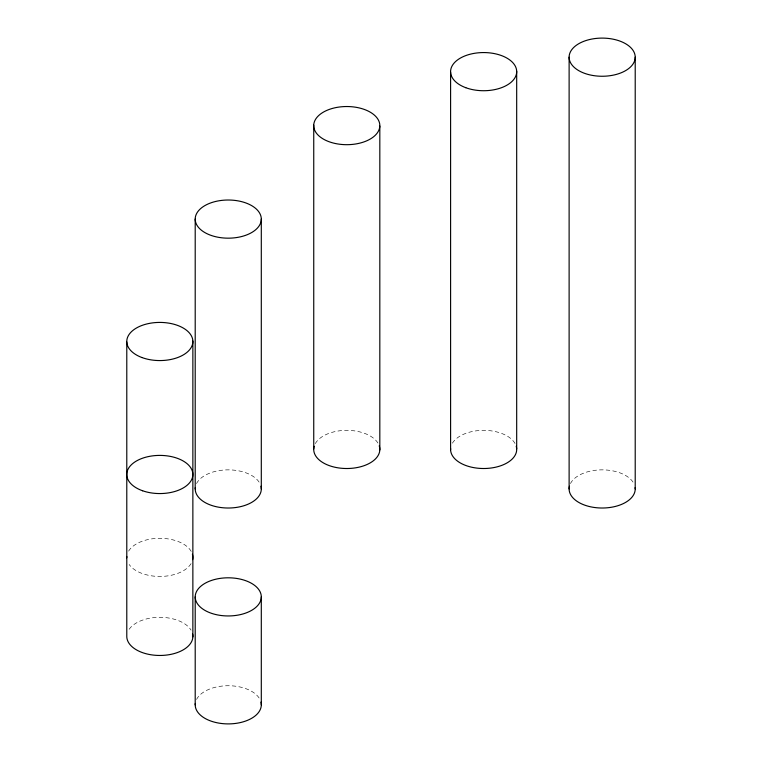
<?xml version="1.0" encoding="UTF-8"?>
<svg xmlns="http://www.w3.org/2000/svg" width="762" height="762" viewBox="0 0 762 762"><rect width="100%" height="100%" fill="white"/><g stroke="black" fill="none" stroke-linecap="round" stroke-linejoin="round"><path stroke-width="0.57" stroke-dasharray="3.81 2.86" d="M570.452 483.565A33.052 19.079 0 0 1 600.989 469.868A33.052 19.079 0 0 1 633.136 482.27M452.409 443.189A33.052 19.079 0 0 1 484.032 430.349A33.052 19.079 0 0 1 515.122 443.627M315.297 443.627A33.052 19.079 0 0 1 346.386 430.349A33.052 19.079 0 0 1 378.009 443.189M196.539 483.565A33.052 19.079 0 0 1 228.257 469.859A33.052 19.079 0 0 1 259.966 483.565M191.052 563.613A33.052 19.079 0 0 1 160.611 576.443A33.052 19.079 0 0 1 129.14 564.461M128.588 551.136A33.052 19.079 0 0 1 160.22 538.296A33.052 19.079 0 0 1 191.3 551.564M129.14 629.298A33.052 19.079 0 0 1 160.611 617.315A33.052 19.079 0 0 1 191.052 630.145M196.539 699.44A33.052 19.079 0 0 1 228.257 685.733A33.052 19.079 0 0 1 259.966 699.44"/><path stroke-width="1.14" d="M635.213 57.179A33.052 19.079 0 0 1 585.645 73.704A33.052 19.079 0 0 1 585.645 40.653A33.052 19.079 0 0 1 635.213 57.179L635.213 488.937M569.119 57.179L569.119 488.937M516.684 71.19L516.684 448.98M450.599 72.095L450.599 449.885M379.819 126.063A33.052 19.079 0 0 1 329.575 141.903A33.052 19.079 0 0 1 330.937 108.861A33.052 19.079 0 0 1 379.819 126.063L379.819 449.885M313.744 125.159L313.744 448.98M261.299 219.094A33.052 19.079 0 0 1 211.731 235.62A33.052 19.079 0 0 1 211.731 202.568A33.052 19.079 0 0 1 261.299 219.094L261.299 488.937M261.299 596.875A33.052 19.079 0 0 1 211.731 613.4A33.052 19.079 0 0 1 211.731 580.358A33.052 19.079 0 0 1 261.299 596.875L261.299 704.821M195.205 219.094L195.205 488.937M195.205 596.875L195.205 704.821M192.862 341.033L192.862 636.841M126.787 341.947L126.787 635.937A33.052 19.079 0 0 0 161.392 655.444A33.052 19.079 0 0 0 192.643 634.127M635.137 487.585A33.052 19.079 0 0 1 600.989 508.006A33.052 19.079 0 0 1 569.452 486.223M516.236 446.265A33.052 19.079 0 0 1 485.604 468.478A33.052 19.079 0 0 1 450.628 448.523M379.228 445.818A33.052 19.079 0 0 1 347.177 468.516A33.052 19.079 0 0 1 314.192 446.265M260.966 486.223A33.052 19.079 0 0 1 229.438 508.006A33.052 19.079 0 0 1 195.291 487.585M192.415 554.212A33.052 19.079 0 0 1 192.643 559.641M126.787 557.822A33.052 19.079 0 0 1 126.806 556.46M260.966 702.107A33.052 19.079 0 0 1 229.438 723.89A33.052 19.079 0 0 1 195.291 703.459M465.772 87.697A33.052 19.079 0 0 0 516.655 72.552A33.052 19.079 0 0 0 468.497 54.683A33.052 19.079 0 0 0 465.772 87.697M141.951 357.54A33.052 19.079 0 0 0 192.834 342.395A33.052 19.079 0 0 0 144.675 324.536A33.052 19.079 0 0 0 141.951 357.54M142.618 490.776A33.052 19.079 0 0 0 192.862 474.936A33.052 19.079 0 0 0 143.98 457.733A33.052 19.079 0 0 0 142.618 490.776"/></g></svg>
